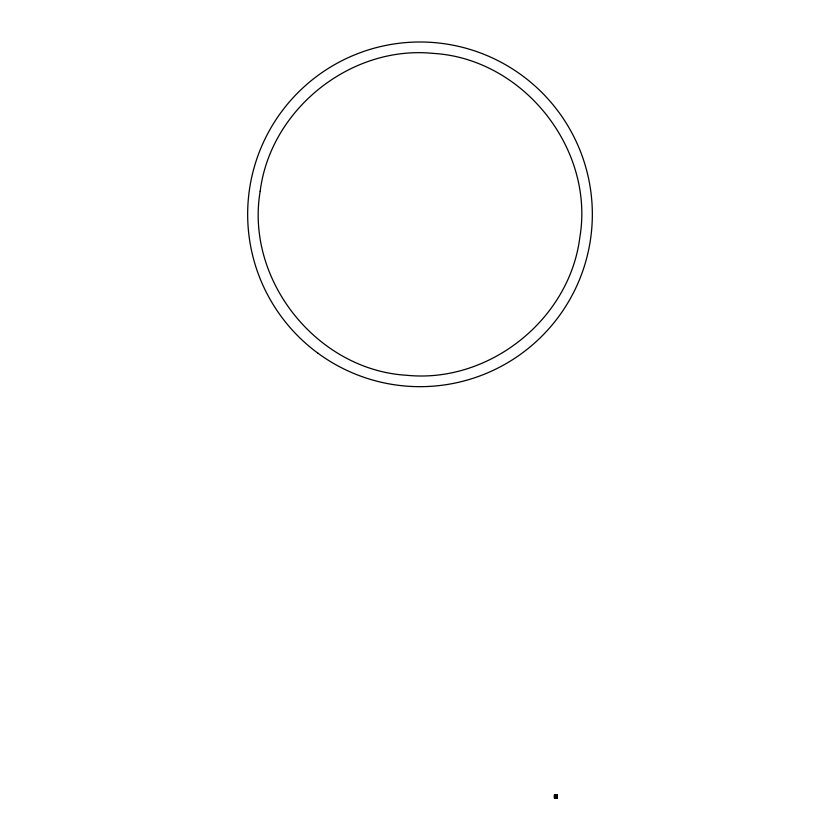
<?xml version="1.0" encoding="UTF-8"?>
<svg xmlns="http://www.w3.org/2000/svg" width="840" height="840" viewBox="0 0 840 840"><rect width="100%" height="100%" fill="white"/><g stroke="black" fill="none" stroke-linecap="round" stroke-linejoin="round"><path stroke-width="1.26" d="M554.516 795.911L557.298 795.417L554.516 795.28M554.495 795.806L557.267 795.659L554.516 795.585M554.516 795.102L557.288 794.913L554.516 794.892L554.495 797.979L557.267 797.927M557.277 795.091L554.516 794.955M556.804 795.911L555.66 796.793L556.804 797.696L555.692 796.929L554.988 797.716L554.977 795.039M554.988 795.889L555.755 796.971M557.288 797.664L557.277 794.861M554.516 796.005L557.267 796.016M554.516 796.257L557.267 796.163M554.516 796.425L557.267 796.404M554.516 796.541L557.267 796.541M554.516 796.782L557.267 796.803M554.516 796.94L557.267 796.95M554.516 797.045L557.267 797.045M554.516 797.202L557.267 797.318M554.516 797.496L557.267 797.475M554.516 797.559L557.267 797.696L554.516 797.853M556.857 795.039L556.857 797.8M554.516 794.861L554.516 797.979M555.44 796.761L556.343 796.845L555.44 796.761M260.169 191.279C245.175 280.098 317.09 370.209 407.022 375.302C489.258 383.492 569.583 319.399 579.831 237.395C594.825 148.575 522.91 58.454 432.978 53.371C350.742 45.171 270.417 109.273 260.169 191.279M318.045 353.283A172.347 172.347 0 0 0 591.308 233.153A172.347 172.347 0 0 0 350.647 56.563A172.347 172.347 0 0 0 318.045 353.283"/></g></svg>
